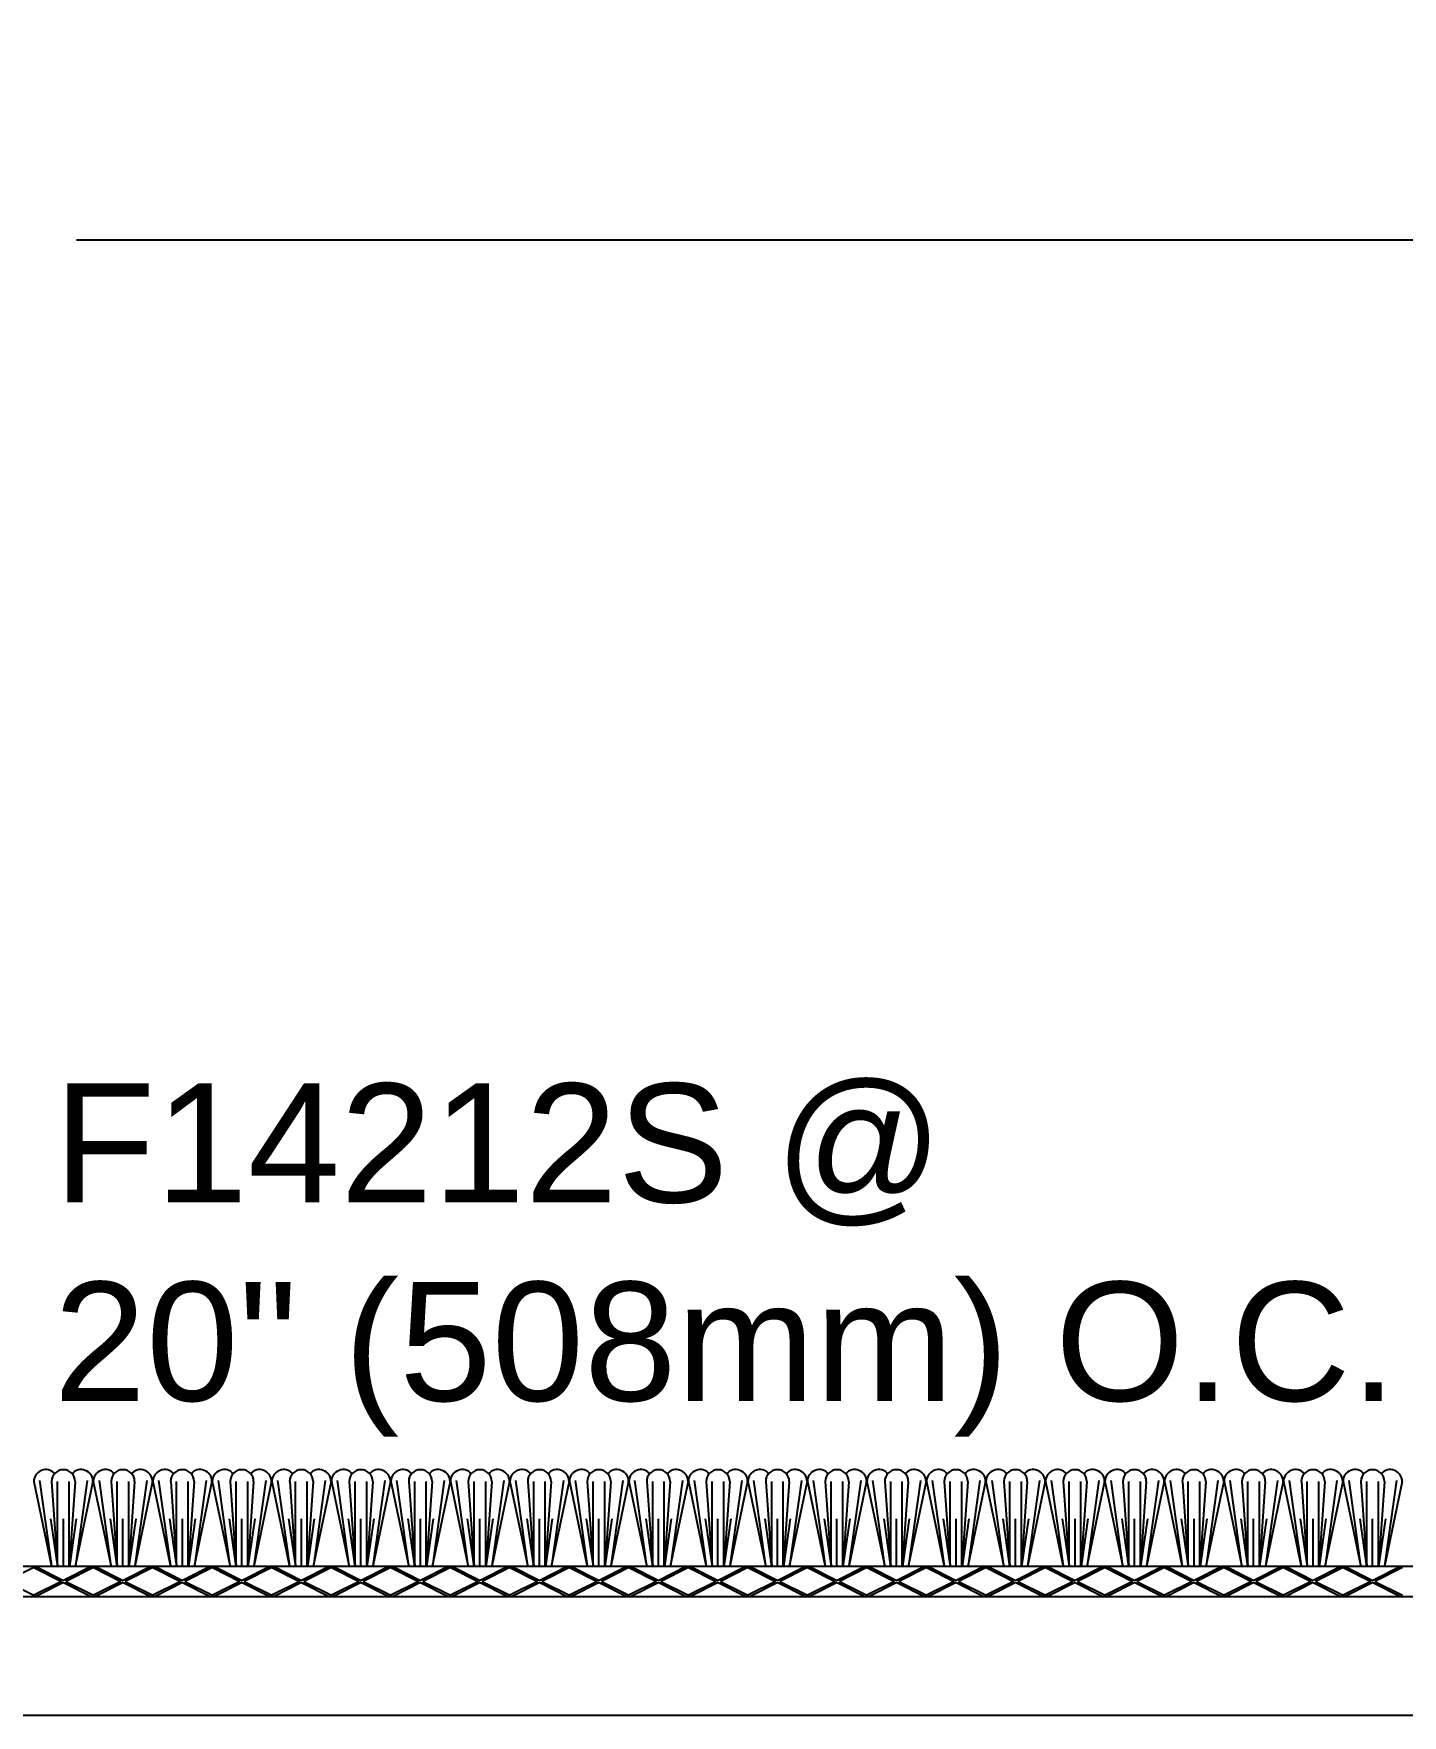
# Model space of a CAD drawing. Header units: inches. Extents: x -2.1 to 58.2, y -1.5 to 11.6.
# Drawn here: x 14.14 to 17.015, y 4.055 to 7.587 of the extents above; entities that cross this region are included whole.
import ezdxf

# ---------------------------------------------------------------- set-up
doc = ezdxf.new("R2010")
doc.units = ezdxf.units.IN
doc.header["$MEASUREMENT"] = 0
for name, color, linetype in [('Conditions', 1, 'Continuous'), ('Dimensions', 3, 'Continuous'), ('Metals', 7, 'Continuous'), ('Text', 2, 'Continuous')]:
    doc.layers.add(name, color=color, linetype=linetype)
doc.styles.add('ARIAL', font='arial.ttf')
doc.dimstyles.new('Arial', dxfattribs={"dimscale": 2, "dimtxt": 0.125, "dimasz": 0.125, "dimexe": 0.125, "dimexo": 0.125, "dimgap": 0.125, "dimtad": 0, "dimtih": 1, "dimtoh": 1, "dimdec": 4, "dimzin": 0, "dimdsep": 46, "dimlunit": 4, "dimtxsty": 'ARIAL', "dimcen": 0.125, "dimadec": 0, "dimazin": 0, "dimtfac": 1, "dimtdec": 4, "dimtofl": 0, "dimtmove": 0, "dimatfit": 3, "dimfxl": 0, "dimfrac": 2, "dimtolj": 1, "dimtzin": 0, "dimarcsym": 0})

# ---------------------------------------------------------------- blocks, each defined once
blk = doc.blocks.new('*D14')
at = {"layer": 'Defpoints', "color": 0}
for p in [(23.8653, 9.2843), (2.6659, 4.4823), (23.8653, 4.4823)]:
    blk.add_point(p, dxfattribs=at)
at = {"layer": 'Dimensions', "color": 0, "lineweight": -2}
for p, q in [((2.6659, 4.7323), (2.6659, 9.5343)), ((23.8653, 4.7323), (23.8653, 9.5343)), ((2.9159, 9.2843), (12.2991, 9.2843)), ((23.6153, 9.2843), (14.2321, 9.2843))]:
    blk.add_line(p, q, dxfattribs=at)
at = {"layer": 'Dimensions', "color": 0}
for points in [[(2.9159, 9.3259), (2.9159, 9.2426), (2.6659, 9.2843)], [(23.6153, 9.3259), (23.6153, 9.2426), (23.8653, 9.2843)]]:
    blk.add_solid(points, dxfattribs=at)
at = {"layer": 'Dimensions', "color": 0, "insert": (13.2656, 9.2843), "char_height": 0.25, "attachment_point": 5, "style": 'ARIAL'}
blk.add_mtext('\\A1;1\'-9 3/16"\\P [538mm]', dxfattribs=at)
blk = doc.blocks.new('*D18')
at = {"layer": 'Defpoints', "color": 0}
for p in [(3.4118, 8.143), (3.4118, 4.4773), (23.1194, 4.4773)]:
    blk.add_point(p, dxfattribs=at)
at = {"layer": 'Dimensions', "color": 0, "lineweight": -2}
for p, q in [((3.4118, 4.7273), (3.4118, 8.393)), ((23.1194, 4.7273), (23.1194, 8.393)), ((3.6618, 8.143), (12.2096, 8.143)), ((22.8694, 8.143), (14.3217, 8.143))]:
    blk.add_line(p, q, dxfattribs=at)
at = {"layer": 'Dimensions', "color": 0}
for points in [[(3.6618, 8.1846), (3.6618, 8.1013), (3.4118, 8.143)], [(22.8694, 8.1846), (22.8694, 8.1013), (23.1194, 8.143)]]:
    blk.add_solid(points, dxfattribs=at)
at = {"layer": 'Dimensions', "color": 0, "insert": (13.2656, 8.143), "char_height": 0.25, "attachment_point": 5, "style": 'ARIAL'}
blk.add_mtext('\\A1;1\'-7 11/16"\\P [501mm]', dxfattribs=at)
blk = doc.blocks.new('*D21')
at = {"layer": 'Defpoints', "color": 0}
for p in [(22.2656, 7.153), (4.2656, 4.4773), (22.2656, 4.4773)]:
    blk.add_point(p, dxfattribs=at)
at = {"layer": 'Dimensions', "color": 0, "lineweight": -2}
for p, q in [((4.2656, 4.7273), (4.2656, 7.403)), ((22.2656, 4.7273), (22.2656, 7.403)), ((4.5156, 7.153), (12.2969, 7.153)), ((22.0156, 7.153), (14.2299, 7.153))]:
    blk.add_line(p, q, dxfattribs=at)
at = {"layer": 'Dimensions', "color": 0}
for points in [[(4.5156, 7.1947), (4.5156, 7.1114), (4.2656, 7.153)], [(22.0156, 7.1947), (22.0156, 7.1114), (22.2656, 7.153)]]:
    blk.add_solid(points, dxfattribs=at)
at = {"layer": 'Dimensions', "color": 0, "insert": (13.2634, 7.153), "char_height": 0.25, "attachment_point": 5, "style": 'ARIAL'}
blk.add_mtext('\\A1;1\'-6"\\P [457mm]', dxfattribs=at)
blk = doc.blocks.new('*U33')
for p, q in [((18, 0.0625), (0, 0.0625)), ((9.875, 0.0603), (9.817, 0.0312)), ((9.875, 0.0603), (9.933, 0.0312)), ((9.8795, 0.0625), (9.9375, 0.0335)), ((9.9955, 0.0625), (9.9375, 0.0335)), ((10, 0.0603), (9.942, 0.0312)), ((10, 0.0603), (10.058, 0.0312)), ((10.0045, 0.0625), (10.0625, 0.0335)), ((10.1205, 0.0625), (10.0625, 0.0335)), ((10.125, 0.0603), (10.067, 0.0312)), ((10.125, 0.0603), (10.183, 0.0312)), ((10.1295, 0.0625), (10.1875, 0.0335)), ((10.2455, 0.0625), (10.1875, 0.0335)), ((10.25, 0.0603), (10.192, 0.0312)), ((10.25, 0.0603), (10.308, 0.0312)), ((10.2545, 0.0625), (10.3125, 0.0335)), ((10.3705, 0.0625), (10.3125, 0.0335)), ((10.375, 0.0603), (10.317, 0.0312)), ((10.375, 0.0603), (10.433, 0.0312)), ((10.3795, 0.0625), (10.4375, 0.0335)), ((10.4955, 0.0625), (10.4375, 0.0335)), ((10.5, 0.0603), (10.442, 0.0312)), ((10.5, 0.0603), (10.558, 0.0312)), ((10.5045, 0.0625), (10.5625, 0.0335)), ((10.6205, 0.0625), (10.5625, 0.0335)), ((10.625, 0.0603), (10.567, 0.0312)), ((10.625, 0.0603), (10.683, 0.0312)), ((10.6295, 0.0625), (10.6875, 0.0335)), ((10.7455, 0.0625), (10.6875, 0.0335)), ((10.75, 0.0603), (10.692, 0.0312)), ((10.75, 0.0603), (10.808, 0.0312)), ((10.7545, 0.0625), (10.8125, 0.0335)), ((10.8705, 0.0625), (10.8125, 0.0335)), ((10.875, 0.0603), (10.817, 0.0312)), ((10.875, 0.0603), (10.933, 0.0312)), ((10.8795, 0.0625), (10.9375, 0.0335)), ((10.9955, 0.0625), (10.9375, 0.0335)), ((11, 0.0603), (10.942, 0.0312)), ((11, 0.0603), (11.058, 0.0312)), ((11.0045, 0.0625), (11.0625, 0.0335)), ((11.1205, 0.0625), (11.0625, 0.0335)), ((11.125, 0.0603), (11.067, 0.0312)), ((11.125, 0.0603), (11.183, 0.0312)), ((11.1295, 0.0625), (11.1875, 0.0335)), ((11.2455, 0.0625), (11.1875, 0.0335)), ((11.25, 0.0603), (11.192, 0.0312)), ((11.25, 0.0603), (11.308, 0.0312)), ((11.2545, 0.0625), (11.3125, 0.0335)), ((11.3705, 0.0625), (11.3125, 0.0335)), ((11.375, 0.0603), (11.317, 0.0312)), ((11.375, 0.0603), (11.433, 0.0312)), ((11.3795, 0.0625), (11.4375, 0.0335)), ((11.4955, 0.0625), (11.4375, 0.0335)), ((11.5, 0.0603), (11.442, 0.0312)), ((11.5, 0.0603), (11.558, 0.0312)), ((11.5045, 0.0625), (11.5625, 0.0335)), ((11.6205, 0.0625), (11.5625, 0.0335)), ((11.625, 0.0603), (11.567, 0.0312)), ((11.625, 0.0603), (11.683, 0.0312)), ((11.6295, 0.0625), (11.6875, 0.0335)), ((11.7455, 0.0625), (11.6875, 0.0335)), ((11.75, 0.0603), (11.692, 0.0312)), ((11.75, 0.0603), (11.808, 0.0312)), ((11.7545, 0.0625), (11.8125, 0.0335)), ((11.8705, 0.0625), (11.8125, 0.0335)), ((11.875, 0.0603), (11.817, 0.0312)), ((11.875, 0.0603), (11.933, 0.0312)), ((11.8795, 0.0625), (11.9375, 0.0335)), ((11.9955, 0.0625), (11.9375, 0.0335)), ((12, 0.0603), (11.942, 0.0312)), ((12, 0.0603), (12.058, 0.0312)), ((12.0045, 0.0625), (12.0625, 0.0335)), ((12.1205, 0.0625), (12.0625, 0.0335)), ((12.125, 0.0603), (12.067, 0.0312)), ((12.125, 0.0603), (12.183, 0.0312)), ((12.1295, 0.0625), (12.1875, 0.0335)), ((12.2455, 0.0625), (12.1875, 0.0335)), ((12.25, 0.0603), (12.192, 0.0312)), ((12.25, 0.0603), (12.308, 0.0312)), ((12.2545, 0.0625), (12.3125, 0.0335)), ((12.3705, 0.0625), (12.3125, 0.0335)), ((12.375, 0.0603), (12.317, 0.0312)), ((12.375, 0.0603), (12.433, 0.0312)), ((12.3795, 0.0625), (12.4375, 0.0335)), ((12.4955, 0.0625), (12.4375, 0.0335)), ((12.5, 0.0603), (12.442, 0.0312)), ((12.5, 0.0603), (12.558, 0.0312)), ((12.5045, 0.0625), (12.5625, 0.0335)), ((12.6205, 0.0625), (12.5625, 0.0335)), ((12.625, 0.0603), (12.567, 0.0312)), ((12.625, 0.0603), (12.683, 0.0312)), ((12.6295, 0.0625), (12.6875, 0.0335)), ((12.7455, 0.0625), (12.6875, 0.0335)), ((12.75, 0.0603), (12.692, 0.0312)), ((0, 0), (18, 0)), ((9.817, 0.0312), (9.875, 0.0022)), ((9.933, 0.0312), (9.875, 0.0022)), ((9.9375, 0.029), (9.8795, 0)), ((9.9375, 0.029), (9.9955, 0)), ((9.942, 0.0312), (10, 0.0022)), ((10.058, 0.0312), (10, 0.0022)), ((10.0625, 0.029), (10.0045, 0)), ((10.0625, 0.029), (10.1205, 0)), ((10.067, 0.0312), (10.125, 0.0022)), ((10.183, 0.0312), (10.125, 0.0022)), ((10.1875, 0.029), (10.1295, 0)), ((10.1875, 0.029), (10.2455, 0)), ((10.192, 0.0312), (10.25, 0.0022)), ((10.308, 0.0312), (10.25, 0.0022)), ((10.3125, 0.029), (10.2545, 0)), ((10.3125, 0.029), (10.3705, 0)), ((10.317, 0.0312), (10.375, 0.0022)), ((10.433, 0.0312), (10.375, 0.0022)), ((10.4375, 0.029), (10.3795, 0)), ((10.4375, 0.029), (10.4955, 0)), ((10.442, 0.0312), (10.5, 0.0022)), ((10.558, 0.0312), (10.5, 0.0022)), ((10.5625, 0.029), (10.5045, 0)), ((10.5625, 0.029), (10.6205, 0)), ((10.567, 0.0312), (10.625, 0.0022)), ((10.683, 0.0312), (10.625, 0.0022)), ((10.6875, 0.029), (10.6295, 0)), ((10.6875, 0.029), (10.7455, 0)), ((10.692, 0.0312), (10.75, 0.0022)), ((10.808, 0.0312), (10.75, 0.0022)), ((10.8125, 0.029), (10.7545, 0)), ((10.8125, 0.029), (10.8705, 0)), ((10.817, 0.0312), (10.875, 0.0022)), ((10.933, 0.0312), (10.875, 0.0022)), ((10.9375, 0.029), (10.8795, 0)), ((10.9375, 0.029), (10.9955, 0)), ((10.942, 0.0312), (11, 0.0022)), ((11.058, 0.0312), (11, 0.0022)), ((11.0625, 0.029), (11.0045, 0)), ((11.0625, 0.029), (11.1205, 0)), ((11.067, 0.0312), (11.125, 0.0022)), ((11.183, 0.0312), (11.125, 0.0022)), ((11.1875, 0.029), (11.1295, 0)), ((11.1875, 0.029), (11.2455, 0)), ((11.192, 0.0312), (11.25, 0.0022)), ((11.308, 0.0312), (11.25, 0.0022)), ((11.3125, 0.029), (11.2545, 0)), ((11.3125, 0.029), (11.3705, 0)), ((11.317, 0.0312), (11.375, 0.0022)), ((11.433, 0.0312), (11.375, 0.0022)), ((11.4375, 0.029), (11.3795, 0)), ((11.4375, 0.029), (11.4955, 0)), ((11.442, 0.0312), (11.5, 0.0022)), ((11.558, 0.0312), (11.5, 0.0022)), ((11.5625, 0.029), (11.5045, 0)), ((11.5625, 0.029), (11.6205, 0)), ((11.567, 0.0312), (11.625, 0.0022)), ((11.683, 0.0312), (11.625, 0.0022)), ((11.6875, 0.029), (11.6295, 0)), ((11.6875, 0.029), (11.7455, 0)), ((11.692, 0.0312), (11.75, 0.0022)), ((11.808, 0.0312), (11.75, 0.0022)), ((11.8125, 0.029), (11.7545, 0)), ((11.8125, 0.029), (11.8705, 0)), ((11.817, 0.0312), (11.875, 0.0022)), ((11.933, 0.0312), (11.875, 0.0022)), ((11.9375, 0.029), (11.8795, 0)), ((11.9375, 0.029), (11.9955, 0)), ((11.942, 0.0312), (12, 0.0022)), ((12.058, 0.0312), (12, 0.0022)), ((12.0625, 0.029), (12.0045, 0)), ((12.0625, 0.029), (12.1205, 0)), ((12.067, 0.0312), (12.125, 0.0022)), ((12.183, 0.0312), (12.125, 0.0022)), ((12.1875, 0.029), (12.1295, 0)), ((12.1875, 0.029), (12.2455, 0)), ((12.192, 0.0312), (12.25, 0.0022)), ((12.308, 0.0312), (12.25, 0.0022)), ((12.3125, 0.029), (12.2545, 0)), ((12.3125, 0.029), (12.3705, 0)), ((12.317, 0.0312), (12.375, 0.0022)), ((12.433, 0.0312), (12.375, 0.0022)), ((12.4375, 0.029), (12.3795, 0)), ((12.4375, 0.029), (12.4955, 0)), ((12.442, 0.0312), (12.5, 0.0022)), ((12.558, 0.0312), (12.5, 0.0022)), ((12.5625, 0.029), (12.5045, 0)), ((12.5625, 0.029), (12.6205, 0)), ((12.567, 0.0312), (12.625, 0.0022)), ((12.683, 0.0312), (12.625, 0.0022)), ((12.6875, 0.029), (12.6295, 0)), ((12.6875, 0.029), (12.7455, 0)), ((12.692, 0.0312), (12.75, 0.0022))]:
    blk.add_line(p, q)
for points in [[(9.8749, 0.2412), (9.9123, 0.0625)], [(9.8869, 0.243), (9.9119, 0.0642)], [(9.9124, 0.2412), (9.9249, 0.0625)], [(9.9249, 0.0625), (9.9249, 0.2412)], [(9.9492, 0.0625), (9.9492, 0.2412)], [(9.9617, 0.2412), (9.9492, 0.0625)], [(9.9992, 0.2412), (9.9618, 0.0625)], [(9.9872, 0.243), (9.9622, 0.0642)], [(9.9999, 0.2412), (10.0373, 0.0625)], [(10.0119, 0.243), (10.0369, 0.0642)], [(10.0374, 0.2412), (10.0499, 0.0625)], [(10.0499, 0.0625), (10.0499, 0.2412)], [(10.0742, 0.0625), (10.0742, 0.2412)], [(10.0867, 0.2412), (10.0742, 0.0625)], [(10.1242, 0.2412), (10.0868, 0.0625)], [(10.1122, 0.243), (10.0872, 0.0642)], [(10.1249, 0.2412), (10.1623, 0.0625)], [(10.1369, 0.243), (10.1619, 0.0642)], [(10.1624, 0.2412), (10.1749, 0.0625)], [(10.1749, 0.0625), (10.1749, 0.2412)], [(10.1992, 0.0625), (10.1992, 0.2412)], [(10.2117, 0.2412), (10.1992, 0.0625)], [(10.2492, 0.2412), (10.2118, 0.0625)], [(10.2372, 0.243), (10.2122, 0.0642)], [(10.2499, 0.2412), (10.2873, 0.0625)], [(10.2619, 0.243), (10.2869, 0.0642)], [(10.2874, 0.2412), (10.2999, 0.0625)], [(10.2999, 0.0625), (10.2999, 0.2412)], [(10.3242, 0.0625), (10.3242, 0.2412)], [(10.3367, 0.2412), (10.3242, 0.0625)], [(10.3742, 0.2412), (10.3368, 0.0625)], [(10.3622, 0.243), (10.3372, 0.0642)], [(10.3749, 0.2412), (10.4123, 0.0625)], [(10.3869, 0.243), (10.4119, 0.0642)], [(10.4124, 0.2412), (10.4249, 0.0625)], [(10.4249, 0.0625), (10.4249, 0.2412)], [(10.4492, 0.0625), (10.4492, 0.2412)], [(10.4617, 0.2412), (10.4492, 0.0625)], [(10.4992, 0.2412), (10.4618, 0.0625)], [(10.4872, 0.243), (10.4622, 0.0642)], [(10.4999, 0.2412), (10.5373, 0.0625)], [(10.5119, 0.243), (10.5369, 0.0642)], [(10.5374, 0.2412), (10.5499, 0.0625)], [(10.5499, 0.0625), (10.5499, 0.2412)], [(10.5742, 0.0625), (10.5742, 0.2412)], [(10.5867, 0.2412), (10.5742, 0.0625)], [(10.6242, 0.2412), (10.5868, 0.0625)], [(10.6122, 0.243), (10.5872, 0.0642)], [(10.6249, 0.2412), (10.6623, 0.0625)], [(10.6369, 0.243), (10.6619, 0.0642)], [(10.6624, 0.2412), (10.6749, 0.0625)], [(10.6749, 0.0625), (10.6749, 0.2412)], [(10.6992, 0.0625), (10.6992, 0.2412)], [(10.7117, 0.2412), (10.6992, 0.0625)], [(10.7492, 0.2412), (10.7118, 0.0625)], [(10.7372, 0.243), (10.7122, 0.0642)], [(10.7499, 0.2412), (10.7873, 0.0625)], [(10.7619, 0.243), (10.7869, 0.0642)], [(10.7874, 0.2412), (10.7999, 0.0625)], [(10.7999, 0.0625), (10.7999, 0.2412)], [(10.8242, 0.0625), (10.8242, 0.2412)], [(10.8367, 0.2412), (10.8242, 0.0625)], [(10.8742, 0.2412), (10.8368, 0.0625)], [(10.8622, 0.243), (10.8372, 0.0642)], [(10.8749, 0.2412), (10.9123, 0.0625)], [(10.8869, 0.243), (10.9119, 0.0642)], [(10.9124, 0.2412), (10.9249, 0.0625)], [(10.9249, 0.0625), (10.9249, 0.2412)], [(10.9492, 0.0625), (10.9492, 0.2412)], [(10.9617, 0.2412), (10.9492, 0.0625)], [(10.9992, 0.2412), (10.9618, 0.0625)], [(10.9872, 0.243), (10.9622, 0.0642)], [(10.9999, 0.2412), (11.0373, 0.0625)], [(11.0119, 0.243), (11.0369, 0.0642)], [(11.0374, 0.2412), (11.0499, 0.0625)], [(11.0499, 0.0625), (11.0499, 0.2412)], [(11.0742, 0.0625), (11.0742, 0.2412)], [(11.0867, 0.2412), (11.0742, 0.0625)], [(11.1242, 0.2412), (11.0868, 0.0625)], [(11.1122, 0.243), (11.0872, 0.0642)], [(11.1249, 0.2412), (11.1623, 0.0625)], [(11.1369, 0.243), (11.1619, 0.0642)], [(11.1624, 0.2412), (11.1749, 0.0625)], [(11.1749, 0.0625), (11.1749, 0.2412)], [(11.1992, 0.0625), (11.1992, 0.2412)], [(11.2117, 0.2412), (11.1992, 0.0625)], [(11.2492, 0.2412), (11.2118, 0.0625)], [(11.2372, 0.243), (11.2122, 0.0642)], [(11.2499, 0.2412), (11.2873, 0.0625)], [(11.2619, 0.243), (11.2869, 0.0642)], [(11.2874, 0.2412), (11.2999, 0.0625)], [(11.2999, 0.0625), (11.2999, 0.2412)], [(11.3242, 0.0625), (11.3242, 0.2412)], [(11.3367, 0.2412), (11.3242, 0.0625)], [(11.3742, 0.2412), (11.3368, 0.0625)], [(11.3622, 0.243), (11.3372, 0.0642)], [(11.3749, 0.2412), (11.4123, 0.0625)], [(11.3869, 0.243), (11.4119, 0.0642)], [(11.4124, 0.2412), (11.4249, 0.0625)], [(11.4249, 0.0625), (11.4249, 0.2412)], [(11.4492, 0.0625), (11.4492, 0.2412)], [(11.4617, 0.2412), (11.4492, 0.0625)], [(11.4992, 0.2412), (11.4618, 0.0625)], [(11.4872, 0.243), (11.4622, 0.0642)], [(11.4999, 0.2412), (11.5373, 0.0625)], [(11.5119, 0.243), (11.5369, 0.0642)], [(11.5374, 0.2412), (11.5499, 0.0625)], [(11.5499, 0.0625), (11.5499, 0.2412)], [(11.5742, 0.0625), (11.5742, 0.2412)], [(11.5867, 0.2412), (11.5742, 0.0625)], [(11.6242, 0.2412), (11.5868, 0.0625)], [(11.6122, 0.243), (11.5872, 0.0642)], [(11.6249, 0.2412), (11.6623, 0.0625)], [(11.6369, 0.243), (11.6619, 0.0642)], [(11.6624, 0.2412), (11.6749, 0.0625)], [(11.6749, 0.0625), (11.6749, 0.2412)], [(11.6992, 0.0625), (11.6992, 0.2412)], [(11.7117, 0.2412), (11.6992, 0.0625)], [(11.7492, 0.2412), (11.7118, 0.0625)], [(11.7372, 0.243), (11.7122, 0.0642)], [(11.7499, 0.2412), (11.7873, 0.0625)], [(11.7619, 0.243), (11.7869, 0.0642)], [(11.7874, 0.2412), (11.7999, 0.0625)], [(11.7999, 0.0625), (11.7999, 0.2412)], [(11.8242, 0.0625), (11.8242, 0.2412)], [(11.8367, 0.2412), (11.8242, 0.0625)], [(11.8742, 0.2412), (11.8368, 0.0625)], [(11.8622, 0.243), (11.8372, 0.0642)], [(11.8749, 0.2412), (11.9123, 0.0625)], [(11.8869, 0.243), (11.9119, 0.0642)], [(11.9124, 0.2412), (11.9249, 0.0625)], [(11.9249, 0.0625), (11.9249, 0.2412)], [(11.9492, 0.0625), (11.9492, 0.2412)], [(11.9617, 0.2412), (11.9492, 0.0625)], [(11.9992, 0.2412), (11.9618, 0.0625)], [(11.9872, 0.243), (11.9622, 0.0642)], [(11.9999, 0.2412), (12.0373, 0.0625)], [(12.0119, 0.243), (12.0369, 0.0642)], [(12.0374, 0.2412), (12.0499, 0.0625)], [(12.0499, 0.0625), (12.0499, 0.2412)], [(12.0742, 0.0625), (12.0742, 0.2412)], [(12.0867, 0.2412), (12.0742, 0.0625)], [(12.1242, 0.2412), (12.0868, 0.0625)], [(12.1122, 0.243), (12.0872, 0.0642)], [(12.1249, 0.2412), (12.1623, 0.0625)], [(12.1369, 0.243), (12.1619, 0.0642)], [(12.1624, 0.2412), (12.1749, 0.0625)], [(12.1749, 0.0625), (12.1749, 0.2412)], [(12.1992, 0.0625), (12.1992, 0.2412)], [(12.2117, 0.2412), (12.1992, 0.0625)], [(12.2492, 0.2412), (12.2118, 0.0625)], [(12.2372, 0.243), (12.2122, 0.0642)], [(12.2499, 0.2412), (12.2873, 0.0625)], [(12.2619, 0.243), (12.2869, 0.0642)], [(12.2874, 0.2412), (12.2999, 0.0625)], [(12.2999, 0.0625), (12.2999, 0.2412)], [(12.3242, 0.0625), (12.3242, 0.2412)], [(12.3367, 0.2412), (12.3242, 0.0625)], [(12.3742, 0.2412), (12.3368, 0.0625)], [(12.3622, 0.243), (12.3372, 0.0642)], [(12.3749, 0.2412), (12.4123, 0.0625)], [(12.3869, 0.243), (12.4119, 0.0642)], [(12.4124, 0.2412), (12.4249, 0.0625)], [(12.4249, 0.0625), (12.4249, 0.2412)], [(12.4492, 0.0625), (12.4492, 0.2412)], [(12.4617, 0.2412), (12.4492, 0.0625)], [(12.4992, 0.2412), (12.4618, 0.0625)], [(12.4872, 0.243), (12.4622, 0.0642)], [(12.4999, 0.2412), (12.5373, 0.0625)], [(12.5119, 0.243), (12.5369, 0.0642)], [(12.5374, 0.2412), (12.5499, 0.0625)], [(12.5499, 0.0625), (12.5499, 0.2412)], [(12.5742, 0.0625), (12.5742, 0.2412)], [(12.5867, 0.2412), (12.5742, 0.0625)], [(12.6242, 0.2412), (12.5868, 0.0625)], [(12.6122, 0.243), (12.5872, 0.0642)], [(12.6249, 0.2412), (12.6623, 0.0625)], [(12.6369, 0.243), (12.6619, 0.0642)], [(12.6624, 0.2412), (12.6749, 0.0625)], [(12.6749, 0.0625), (12.6749, 0.2412)], [(12.6992, 0.0625), (12.6992, 0.2412)], [(12.7117, 0.2412), (12.6992, 0.0625)], [(12.7492, 0.2412), (12.7118, 0.0625)], [(12.7372, 0.243), (12.7122, 0.0642)], [(9.9102, 0.1625), (9.9245, 0.0625)], [(9.937, 0.0625), (9.937, 0.1625)], [(9.9639, 0.1625), (9.9496, 0.0625)], [(10.0352, 0.1625), (10.0495, 0.0625)], [(10.062, 0.0625), (10.062, 0.1625)], [(10.0889, 0.1625), (10.0746, 0.0625)], [(10.1602, 0.1625), (10.1745, 0.0625)], [(10.187, 0.0625), (10.187, 0.1625)], [(10.2139, 0.1625), (10.1996, 0.0625)], [(10.2852, 0.1625), (10.2995, 0.0625)], [(10.312, 0.0625), (10.312, 0.1625)], [(10.3389, 0.1625), (10.3246, 0.0625)], [(10.4102, 0.1625), (10.4245, 0.0625)], [(10.437, 0.0625), (10.437, 0.1625)], [(10.4639, 0.1625), (10.4496, 0.0625)], [(10.5352, 0.1625), (10.5495, 0.0625)], [(10.562, 0.0625), (10.562, 0.1625)], [(10.5889, 0.1625), (10.5746, 0.0625)], [(10.6602, 0.1625), (10.6745, 0.0625)], [(10.687, 0.0625), (10.687, 0.1625)], [(10.7139, 0.1625), (10.6996, 0.0625)], [(10.7852, 0.1625), (10.7995, 0.0625)], [(10.812, 0.0625), (10.812, 0.1625)], [(10.8389, 0.1625), (10.8246, 0.0625)], [(10.9102, 0.1625), (10.9245, 0.0625)], [(10.937, 0.0625), (10.937, 0.1625)], [(10.9639, 0.1625), (10.9496, 0.0625)], [(11.0352, 0.1625), (11.0495, 0.0625)], [(11.062, 0.0625), (11.062, 0.1625)], [(11.0889, 0.1625), (11.0746, 0.0625)], [(11.1602, 0.1625), (11.1745, 0.0625)], [(11.187, 0.0625), (11.187, 0.1625)], [(11.2139, 0.1625), (11.1996, 0.0625)], [(11.2852, 0.1625), (11.2995, 0.0625)], [(11.312, 0.0625), (11.312, 0.1625)], [(11.3389, 0.1625), (11.3246, 0.0625)], [(11.4102, 0.1625), (11.4245, 0.0625)], [(11.437, 0.0625), (11.437, 0.1625)], [(11.4639, 0.1625), (11.4496, 0.0625)], [(11.5352, 0.1625), (11.5495, 0.0625)], [(11.562, 0.0625), (11.562, 0.1625)], [(11.5889, 0.1625), (11.5746, 0.0625)], [(11.6602, 0.1625), (11.6745, 0.0625)], [(11.687, 0.0625), (11.687, 0.1625)], [(11.7139, 0.1625), (11.6996, 0.0625)], [(11.7852, 0.1625), (11.7995, 0.0625)], [(11.812, 0.0625), (11.812, 0.1625)], [(11.8389, 0.1625), (11.8246, 0.0625)], [(11.9102, 0.1625), (11.9245, 0.0625)], [(11.937, 0.0625), (11.937, 0.1625)], [(11.9639, 0.1625), (11.9496, 0.0625)], [(12.0352, 0.1625), (12.0495, 0.0625)], [(12.062, 0.0625), (12.062, 0.1625)], [(12.0889, 0.1625), (12.0746, 0.0625)], [(12.1602, 0.1625), (12.1745, 0.0625)], [(12.187, 0.0625), (12.187, 0.1625)], [(12.2139, 0.1625), (12.1996, 0.0625)], [(12.2852, 0.1625), (12.2995, 0.0625)], [(12.312, 0.0625), (12.312, 0.1625)], [(12.3389, 0.1625), (12.3246, 0.0625)], [(12.4102, 0.1625), (12.4245, 0.0625)], [(12.437, 0.0625), (12.437, 0.1625)], [(12.4639, 0.1625), (12.4496, 0.0625)], [(12.5352, 0.1625), (12.5495, 0.0625)], [(12.562, 0.0625), (12.562, 0.1625)], [(12.5889, 0.1625), (12.5746, 0.0625)], [(12.6602, 0.1625), (12.6745, 0.0625)], [(12.687, 0.0625), (12.687, 0.1625)], [(12.7139, 0.1625), (12.6996, 0.0625)]]:
    blk.add_lwpolyline(points)
for centre, radius, start, end in [((9.8999, 0.2412), 0.025, 41.211, 180), ((9.937, 0.2412), 0.0247, 0, 180), ((9.9742, 0.2412), 0.025, 0, 138.789), ((10.0249, 0.2412), 0.025, 41.211, 180), ((10.062, 0.2412), 0.0247, 0, 180), ((10.0992, 0.2412), 0.025, 0, 138.789), ((10.1499, 0.2412), 0.025, 41.211, 180), ((10.187, 0.2412), 0.0247, 0, 180), ((10.2242, 0.2412), 0.025, 0, 138.789), ((10.2749, 0.2412), 0.025, 41.211, 180), ((10.312, 0.2412), 0.0247, 0, 180), ((10.3492, 0.2412), 0.025, 0, 138.789), ((10.3999, 0.2412), 0.025, 41.211, 180), ((10.437, 0.2412), 0.0247, 0, 180), ((10.4742, 0.2412), 0.025, 0, 138.789), ((10.5249, 0.2412), 0.025, 41.211, 180), ((10.562, 0.2412), 0.0247, 0, 180), ((10.5992, 0.2412), 0.025, 0, 138.789), ((10.6499, 0.2412), 0.025, 41.211, 180), ((10.687, 0.2412), 0.0247, 0, 180), ((10.7242, 0.2412), 0.025, 0, 138.789), ((10.7749, 0.2412), 0.025, 41.211, 180), ((10.812, 0.2412), 0.0247, 0, 180), ((10.8492, 0.2412), 0.025, 0, 138.789), ((10.8999, 0.2412), 0.025, 41.211, 180), ((10.937, 0.2412), 0.0247, 0, 180), ((10.9742, 0.2412), 0.025, 0, 138.789), ((11.0249, 0.2412), 0.025, 41.211, 180), ((11.062, 0.2412), 0.0247, 0, 180), ((11.0992, 0.2412), 0.025, 0, 138.789), ((11.1499, 0.2412), 0.025, 41.211, 180), ((11.187, 0.2412), 0.0247, 0, 180), ((11.2242, 0.2412), 0.025, 0, 138.789), ((11.2749, 0.2412), 0.025, 41.211, 180), ((11.312, 0.2412), 0.0247, 0, 180), ((11.3492, 0.2412), 0.025, 0, 138.789), ((11.3999, 0.2412), 0.025, 41.211, 180), ((11.437, 0.2412), 0.0247, 0, 180), ((11.4742, 0.2412), 0.025, 0, 138.789), ((11.5249, 0.2412), 0.025, 41.211, 180), ((11.562, 0.2412), 0.0247, 0, 180), ((11.5992, 0.2412), 0.025, 0, 138.789), ((11.6499, 0.2412), 0.025, 41.211, 180), ((11.687, 0.2412), 0.0247, 0, 180), ((11.7242, 0.2412), 0.025, 0, 138.789), ((11.7749, 0.2412), 0.025, 41.211, 180), ((11.812, 0.2412), 0.0247, 0, 180), ((11.8492, 0.2412), 0.025, 0, 138.789), ((11.8999, 0.2412), 0.025, 41.211, 180), ((11.937, 0.2412), 0.0247, 0, 180), ((11.9742, 0.2412), 0.025, 0, 138.789), ((12.0249, 0.2412), 0.025, 41.211, 180), ((12.062, 0.2412), 0.0247, 0, 180), ((12.0992, 0.2412), 0.025, 0, 138.789), ((12.1499, 0.2412), 0.025, 41.211, 180), ((12.187, 0.2412), 0.0247, 0, 180), ((12.2242, 0.2412), 0.025, 0, 138.789), ((12.2749, 0.2412), 0.025, 41.211, 180), ((12.312, 0.2412), 0.0247, 0, 180), ((12.3492, 0.2412), 0.025, 0, 138.789), ((12.3999, 0.2412), 0.025, 41.211, 180), ((12.437, 0.2412), 0.0247, 0, 180), ((12.4742, 0.2412), 0.025, 0, 138.789), ((12.5249, 0.2412), 0.025, 41.211, 180), ((12.562, 0.2412), 0.0247, 0, 180), ((12.5992, 0.2412), 0.025, 0, 138.789), ((12.6499, 0.2412), 0.025, 41.211, 180), ((12.687, 0.2412), 0.0247, 0, 180), ((12.7242, 0.2412), 0.025, 0, 138.789)]:
    blk.add_arc(centre, radius, start, end)

msp = doc.modelspace()

# ---------------------------------------------------------------- linework, layer by layer
at = {"layer": 'Metals'}
msp.add_lwpolyline([(4.26564, 4.30483), (22.26564, 4.30483), (22.26564, 4.05483), (4.26564, 4.05483)], close=True, dxfattribs=at)

# ---------------------------------------------------------------- block references
at = {"layer": 'Conditions'}
msp.add_blockref('*U33', (4.26564, 4.30483), dxfattribs=at)

# ---------------------------------------------------------------- texts
at = {"layer": 'Text', "insert": (14.1823, 5.01107), "char_height": 0.25, "width": 8.2759165, "attachment_point": 4, "style": 'ARIAL'}
msp.add_mtext('F14212S @\\P20" (508mm) O.C.', dxfattribs=at)

# ---------------------------------------------------------------- dimensions: what is measured, and where the dimension line sits
at = {"layer": 'Dimensions'}
for base, p1, p2, picture, middle in [((23.86533, 9.28425), (2.66594, 4.48233), (23.86533, 4.48233), '*D14', (13.26564, 9.28425)), ((3.41185, 8.14296), (23.11942, 4.47733), (3.41185, 4.47733), '*D18', (13.26564, 8.14296)), ((22.26564, 7.15304), (4.26564, 4.47733), (22.26564, 4.47733), '*D21', (13.2634, 7.15304))]:
    dim = msp.add_linear_dim(base=base, p1=p1, p2=p2, dimstyle='Arial', override={"dimpost": '\\X'}, dxfattribs=at)
    dim.commit()
    dim.dimension.update_dxf_attribs({"geometry": picture, "text_midpoint": middle, "dimtype": 160})

# ---------------------------------------------------------------- leaders
at = {"layer": 'Text', "annotation_type": 0, "has_hookline": 1, "hookline_direction": 0, "text_width": 2.78104}
msp.add_leader([(13.39314, 4.31206), (13.6823, 5.01107), (13.9323, 5.01107)], dimstyle='Arial', override={"dimgap": 0.125, "dimtad": 0}, dxfattribs=at)

doc.saveas('drawing.dxf')
